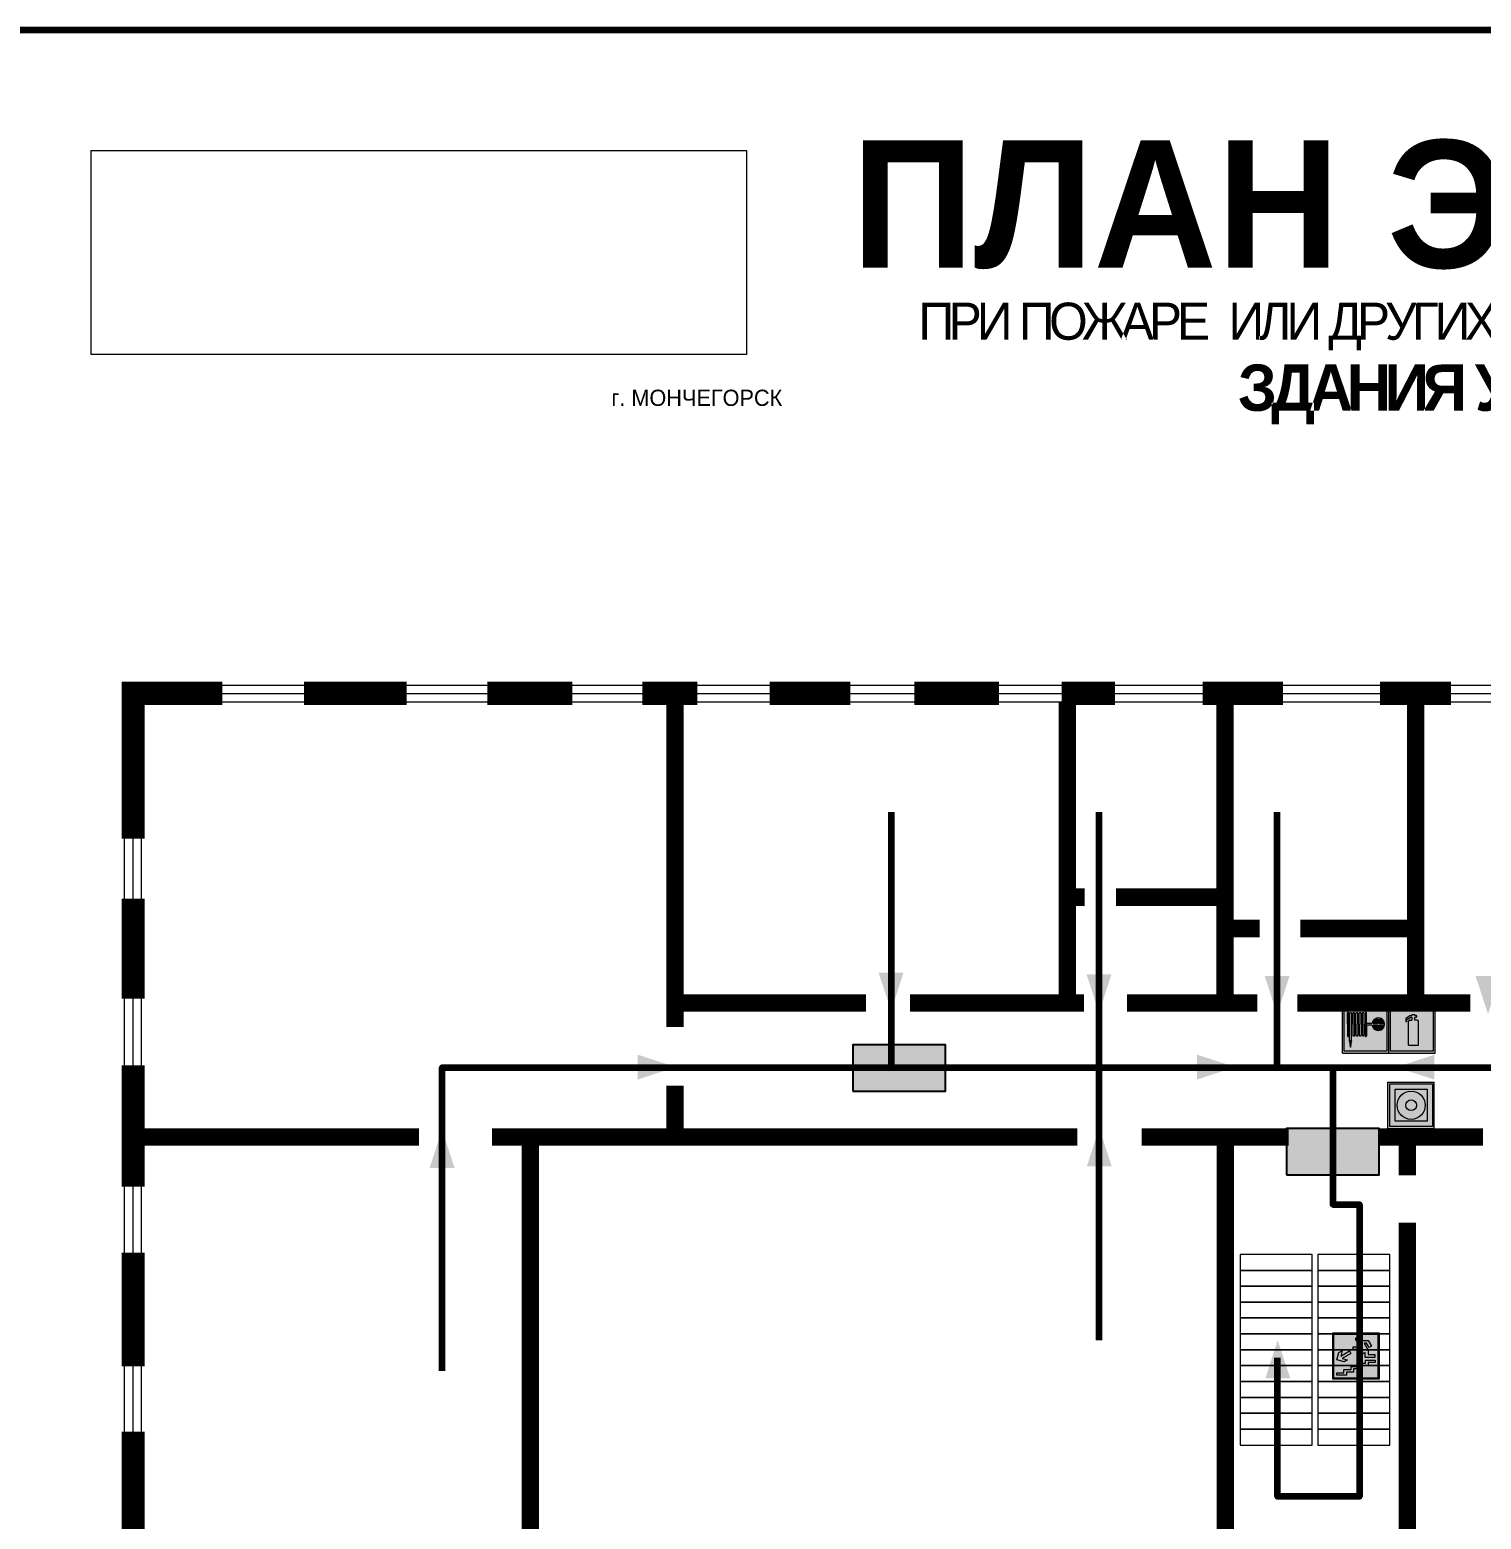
# Model space of a CAD drawing. Header units: millimetres. Extents: x 13810 to 67229, y 12374 to 21950.
# Drawn here: x 19435.1 to 19685.7, y 20009.4 to 20266.5 of the extents above; entities that cross this region are included whole.
import ezdxf

# ---------------------------------------------------------------- set-up
doc = ezdxf.new("R2010")
doc.units = ezdxf.units.MM
doc.layers.add('План_Штампы', color=7, linetype='Continuous')
doc.styles.add('обычный', font='arial.ttf')
picture_1 = doc.add_image_def('image1.jpg', size_in_pixel=(337, 105))

# ---------------------------------------------------------------- blocks, each defined once
blk = doc.blocks.new('A$C7B4425F7')
at = {"true_color": 0xffffff}
blk.add_hatch(color=7, dxfattribs=at).paths.add_polyline_path([(0, 0), (-16, 0), (-16, -8), (0, -8)])
h = blk.add_hatch(color=126)
h.paths.add_polyline_path([(-0.2, -0.2), (-15.8, -0.2), (-15.8, -7.8), (-0.2, -7.8)])
h.paths.add_polyline_path([(-11.76, -2.03), (-11.76, -3.66), (-11.17, -3.66, -0.568275), (-11.17, -6.18), (-12.58, -6.18), (-12.58, -2.03)], flags=16)
h.paths.add_polyline_path([(-13.33, -4.12, -0.495768), (-13.59, -6.18), (-15.03, -6.18), (-15.03, -2.03), (-13.59, -2.03, -0.487973)], flags=16)
h.paths.add_polyline_path([(-10.25, -2.03), (-9.48, -2.03), (-9.48, -6.18), (-10.25, -6.18)], flags=16)
h.paths.add_polyline_path([(-13.84, -3.69), (-14.24, -3.69), (-14.24, -3.03), (-13.9, -3.03, -0.692621)], flags=0)
h.paths.add_polyline_path([(-9.15, -2.03), (-8.4, -2.03), (-8.04, -3.07), (-7.68, -2.03), (-6.93, -2.03), (-7.64, -4.1), (-6.93, -6.18), (-7.68, -6.18), (-8.04, -5.14), (-8.4, -6.18), (-9.15, -6.18), (-8.44, -4.1)], flags=16)
h.paths.add_polyline_path([(-11.76, -4.46), (-11.42, -4.46, -0.692621), (-11.36, -5.12), (-11.76, -5.12)], flags=0)
h.paths.add_polyline_path([(-13.9, -5.2), (-14.24, -5.2), (-14.24, -4.55), (-13.84, -4.55, -0.708038)], flags=0)
edge = h.paths.add_edge_path(flags=16)
edge.add_ellipse((-5.51, -4.08), major_axis=(0, 2.05), ratio=0.586184, start_angle=0, end_angle=360)
edge = h.paths.add_edge_path(flags=0)
edge.add_ellipse((-5.51, -4.08), major_axis=(0, 1.14), ratio=0.454828, start_angle=0, end_angle=360)
h.paths.add_polyline_path([(-4.13, -4.96, 0.377264), (-3.48, -4.52, 0.0555), (-3.16, -2.03), (-1.66, -2.03), (-1.66, -4.96), (-0.96, -4.96), (-0.96, -7.01), (-1.75, -7.01), (-1.75, -6.18), (-3.3, -6.18), (-3.3, -7.02), (-4.13, -7.02)], flags=16)
h.paths.add_polyline_path([(-2.73, -2.91), (-2.28, -2.91), (-2.28, -4.96), (-3.05, -4.96, 0.079136)], flags=0)
at = {"color": 126}
blk.add_lwpolyline([(-16, -8), (0, -8), (0, 0), (-16, 0)], close=True, dxfattribs=at)
blk = doc.blocks.new('A$C32E8229D')
at = {"true_color": 0xffffff}
blk.add_hatch(color=7, dxfattribs=at).paths.add_polyline_path([(0, 0), (0, -8), (16, -8), (16, 0)])
h = blk.add_hatch(color=126)
h.paths.add_polyline_path([(0.2, -0.2), (15.8, -0.2), (15.8, -7.8), (0.2, -7.8)])
h.paths.add_polyline_path([(13.49, -2.05), (12.08, -2.05), (11.37, -2.63, 0.162397), (11.29, -2.84), (11.29, -3.63), (10.35, -3.63), (10.35, -4.05), (11.68, -4.05), (11.68, -3.48), (12.26, -4.28), (11.29, -5.1), (11.29, -6.78), (11.85, -6.78), (11.85, -5.44), (12.8, -4.64), (12.8, -5.94), (14.46, -5.94), (14.46, -5.39), (13.45, -5.39), (13.45, -3.97), (12.46, -2.59), (13.15, -2.59), (13.69, -3.34), (14.18, -3)], flags=16)
h.paths.add_polyline_path([(10.74, -1.82, 1), (11.8, -1.82, 1)], flags=16)
h.paths.add_polyline_path([(9.39, -3.59), (5.99, -3.59), (6.56, -3.03), (5.91, -3.03), (5.1, -3.83), (5.91, -4.64), (6.56, -4.64), (5.99, -4.09), (9.39, -4.09)], flags=16)
h.paths.add_polyline_path([(4.29, -1.08), (1.72, -1.08), (1.72, -6.6), (4.29, -6.6)], flags=16)
at = {"color": 126}
blk.add_lwpolyline([(16, -8), (0, -8), (0, 0), (16, 0)], close=True, dxfattribs=at)
blk = doc.blocks.new('вниз 3')
at = {"lineweight": 0, "true_color": 0xffffff}
h = blk.add_hatch(color=7, dxfattribs=at)
h.dxf.hatch_style = 1
h.paths.add_polyline_path([(40997.5, -4475.69), (40997.25, -4475.28), (40995.76, -4476.15), (40995.97, -4475.23), (40995.39, -4475.56), (40995.05, -4476.83), (40996.33, -4477.17), (40996.91, -4476.83), (40996, -4476.55)], flags=0)
h.paths.add_polyline_path([(40999.81, -4473.95), (41000.22, -4473.95), (41000.64, -4474.67), (41001.03, -4474.43), (41000.46, -4473.49), (41000.42, -4473.49), (40999.43, -4473.49), (40998.68, -4473.92), (40998.68, -4474.57), (40997.88, -4474.57), (40997.88, -4475), (40999.14, -4475), (40999.14, -4474.43), (40999.14, -4474.38), (40999.59, -4475.15), (40998.72, -4475.67), (40998.72, -4477.06), (40999.24, -4477.06), (40999.24, -4475.96), (40999.95, -4475.56), (40999.95, -4476.43), (41001.61, -4476.43), (41001.61, -4475.88), (41000.47, -4475.88), (41000.47, -4475.12)], flags=0)
h.paths.add_polyline_path([(40999.2, -4473.24, 1), (40998.35, -4473.24, 1)], flags=0)
h.paths.add_polyline_path([(41000.46, -4477.26), (41001.69, -4477.26), (41001.69, -4476.84), (41000.03, -4476.84), (41000.03, -4477.39), (40998.78, -4477.39), (40998.78, -4477.95), (40997.53, -4477.95), (40997.53, -4478.5), (40996.29, -4478.5), (40996.29, -4479.06), (40995.05, -4479.06), (40995.05, -4479.48), (40995.29, -4479.48), (40996.72, -4479.48), (40996.72, -4478.92), (40997.97, -4478.92), (40997.97, -4478.36), (40999.2, -4478.36), (40999.2, -4477.81), (41000.46, -4477.81)], flags=0)
h.paths.add_polyline_path([(41002.37, -4472.17), (40994.37, -4472.17), (40994.37, -4480.17), (41002.37, -4480.17)])
h.paths.add_polyline_path([(41002.16, -4479.96), (40994.57, -4479.96), (40994.57, -4472.37), (41002.16, -4472.37)], flags=16)
h.paths.add_polyline_path([(41001.61, -4475.88), (41001.61, -4476.43), (40999.95, -4476.43), (40999.95, -4475.56), (40999.24, -4475.96), (40999.24, -4477.06), (40998.72, -4477.06), (40998.72, -4475.67), (40999.59, -4475.15), (40999.14, -4474.38), (40999.14, -4474.43), (40999.14, -4475), (40997.88, -4475), (40997.88, -4474.57), (40998.68, -4474.57), (40998.68, -4473.92), (40999.43, -4473.49), (41000.42, -4473.49), (41000.46, -4473.49), (41001.03, -4474.43), (41000.64, -4474.67), (41000.22, -4473.95), (40999.81, -4473.95), (41000.47, -4475.12), (41000.47, -4475.88)], flags=0)
h.paths.add_polyline_path([(41001.69, -4476.84), (41001.69, -4477.26), (41000.46, -4477.26), (41000.46, -4477.81), (40999.2, -4477.81), (40999.2, -4478.36), (40997.97, -4478.36), (40997.97, -4478.92), (40996.72, -4478.92), (40996.72, -4479.48), (40995.05, -4479.48), (40995.05, -4479.06), (40996.29, -4479.06), (40996.29, -4478.5), (40997.53, -4478.5), (40997.53, -4477.95), (40998.78, -4477.95), (40998.78, -4477.39), (41000.03, -4477.39), (41000.03, -4476.84)], flags=0)
h.paths.add_polyline_path([(40998.35, -4473.24, -1), (40999.2, -4473.24, -1)], flags=0)
h.paths.add_polyline_path([(40997.5, -4475.69), (40996, -4476.55), (40996.91, -4476.83), (40996.33, -4477.17), (40995.05, -4476.83), (40995.39, -4475.56), (40995.97, -4475.23), (40995.76, -4476.15), (40997.25, -4475.28)], flags=0)
at = {"lineweight": 0}
h = blk.add_hatch(color=126, dxfattribs=at)
h.dxf.hatch_style = 1
h.paths.add_polyline_path([(41002.16, -4472.37), (40994.57, -4472.37), (40994.57, -4479.96), (41002.16, -4479.96)])
h.paths.add_polyline_path([(40995.97, -4475.23), (40995.76, -4476.15), (40997.25, -4475.28), (40997.5, -4475.69), (40996, -4476.55), (40996.91, -4476.83), (40996.33, -4477.17), (40995.05, -4476.83), (40995.39, -4475.56)], flags=16)
h.paths.add_polyline_path([(40997.88, -4474.57), (40998.68, -4474.57), (40998.68, -4473.92), (40999.43, -4473.49), (41000.42, -4473.49), (41000.46, -4473.49), (41001.03, -4474.43), (41000.64, -4474.67), (41000.22, -4473.95), (40999.81, -4473.95), (41000.47, -4475.12), (41000.47, -4475.88), (41001.61, -4475.88), (41001.61, -4476.43), (40999.95, -4476.43), (40999.95, -4475.56), (40999.24, -4475.96), (40999.24, -4477.06), (40998.72, -4477.06), (40998.72, -4475.67), (40999.59, -4475.15), (40999.14, -4474.38), (40999.14, -4474.43), (40999.14, -4475), (40997.88, -4475)], flags=16)
h.paths.add_polyline_path([(40998.35, -4473.24, -1), (40999.2, -4473.24, -1)], flags=16)
h.paths.add_polyline_path([(40997.53, -4477.95), (40998.78, -4477.95), (40998.78, -4477.39), (41000.03, -4477.39), (41000.03, -4476.84), (41001.69, -4476.84), (41001.69, -4477.26), (41000.46, -4477.26), (41000.46, -4477.81), (40999.2, -4477.81), (40999.2, -4478.36), (40997.97, -4478.36), (40997.97, -4478.92), (40996.72, -4478.92), (40996.72, -4479.48), (40995.05, -4479.48), (40995.05, -4479.06), (40996.29, -4479.06), (40996.29, -4478.5), (40997.53, -4478.5)], flags=16)
at = {"lineweight": 0, "true_color": 0xffffff}
h = blk.add_hatch(color=7, dxfattribs=at)
h.dxf.hatch_style = 1
h.paths.add_polyline_path([(40999.2, -4473.24, 1), (40998.35, -4473.24, 1)])
h.paths.add_polyline_path([(40999.81, -4473.95), (41000.22, -4473.95), (41000.64, -4474.67), (41001.03, -4474.43), (41000.46, -4473.49), (41000.42, -4473.49), (40999.43, -4473.49), (40998.68, -4473.92), (40998.68, -4474.57), (40997.88, -4474.57), (40997.88, -4475), (40999.14, -4475), (40999.14, -4474.43), (40999.14, -4474.38), (40999.59, -4475.15), (40998.72, -4475.67), (40998.72, -4477.06), (40999.24, -4477.06), (40999.24, -4475.96), (40999.95, -4475.56), (40999.95, -4476.43), (41001.61, -4476.43), (41001.61, -4475.88), (41000.47, -4475.88), (41000.47, -4475.12)])
h.paths.add_polyline_path([(40999.2, -4477.81), (41000.46, -4477.81), (41000.46, -4477.26), (41001.69, -4477.26), (41001.69, -4476.84), (41000.03, -4476.84), (41000.03, -4477.39), (40998.78, -4477.39), (40998.78, -4477.95), (40997.53, -4477.95), (40997.53, -4478.5), (40996.29, -4478.5), (40996.29, -4479.06), (40995.05, -4479.06), (40995.05, -4479.48), (40995.29, -4479.48), (40996.72, -4479.48), (40996.72, -4478.92), (40997.97, -4478.92), (40997.97, -4478.36), (40999.2, -4478.36)])
h.paths.add_polyline_path([(40997.5, -4475.69), (40997.25, -4475.28), (40995.76, -4476.15), (40995.97, -4475.23), (40995.39, -4475.56), (40995.05, -4476.83), (40996.33, -4477.17), (40996.91, -4476.83), (40996, -4476.55)])
at = {"color": 126, "lineweight": 0}
for points in [[(40994.37, -4472.17), (41002.37, -4472.17), (41002.37, -4480.17), (40994.37, -4480.17)], [(40994.57, -4472.37), (41002.16, -4472.37), (41002.16, -4479.96), (40994.57, -4479.96)]]:
    blk.add_lwpolyline(points, close=True, dxfattribs=at)
for points in [[(40995.05, -4476.83), (40995.39, -4475.56), (40995.97, -4475.23), (40995.76, -4476.15), (40997.25, -4475.28), (40997.5, -4475.69), (40996, -4476.55), (40996.91, -4476.83), (40996.33, -4477.17), (40995.05, -4476.83)], [(40999.14, -4474.43), (40999.14, -4475), (40997.88, -4475), (40997.88, -4474.57), (40998.68, -4474.57), (40998.68, -4473.92), (40999.43, -4473.49), (41000.42, -4473.49), (41000.46, -4473.49), (41001.03, -4474.43), (41000.64, -4474.67), (41000.22, -4473.95), (40999.81, -4473.95), (41000.47, -4475.12), (41000.47, -4475.88), (41001.61, -4475.88), (41001.61, -4476.43), (40999.95, -4476.43), (40999.95, -4475.56), (40999.24, -4475.96), (40999.24, -4477.06), (40998.72, -4477.06), (40998.72, -4475.67), (40999.59, -4475.15), (40999.14, -4474.38), (40999.14, -4474.43)], [(40995.29, -4479.48), (40995.05, -4479.48), (40995.05, -4479.06), (40996.29, -4479.06), (40996.29, -4478.5), (40997.53, -4478.5), (40997.53, -4477.95), (40998.78, -4477.95), (40998.78, -4477.39), (41000.03, -4477.39), (41000.03, -4476.84), (41001.69, -4476.84), (41001.69, -4477.26), (41000.46, -4477.26), (41000.46, -4477.81), (40999.2, -4477.81), (40999.2, -4478.36), (40997.97, -4478.36), (40997.97, -4478.92), (40996.72, -4478.92), (40996.72, -4479.48), (40995.05, -4479.48)]]:
    blk.add_lwpolyline(points, dxfattribs=at)
blk.add_circle((40998.77, -4473.24), 0.426, dxfattribs=at)
blk = doc.blocks.new('A$C37112FD5')
at = {"true_color": 0xf5f5ff}
h = blk.add_hatch(color=7, dxfattribs=at)
h.dxf.hatch_style = 1
h.paths.add_polyline_path([(12.8, -7.4), (0, -7.4), (0, -20.2), (12.8, -20.2)])
h.paths.add_polyline_path([(12.29, -7.91), (12.29, -19.69), (0.51, -19.69), (0.51, -7.91)], flags=16)
h.paths.add_polyline_path([(4.98, -9.04, -0.42597), (5.17, -9.22), (5.17, -12.25), (5.17, -15.29, -0.432244), (4.98, -15.47), (4.83, -15.47, -0.42597), (4.64, -15.29), (4.64, -12.25), (4.64, -9.22, -0.432244), (4.83, -9.04)], flags=0)
h.paths.add_polyline_path([(4.28, -9.22), (4.28, -12.25), (4.28, -15.29, -0.432244), (4.09, -15.47), (3.94, -15.47, -0.42597), (3.75, -15.29), (3.75, -12.25), (3.75, -9.22, -0.432244), (3.94, -9.04), (4.09, -9.04, -0.42597)], flags=0)
h.paths.add_polyline_path([(5.72, -9.04), (5.87, -9.04, -0.42597), (6.06, -9.22), (6.06, -12.25), (6.06, -15.29, -0.432244), (5.87, -15.47), (5.72, -15.47, -0.42597), (5.53, -15.29), (5.53, -12.25), (5.53, -9.22, -0.432244)], flags=0)
h.paths.add_polyline_path([(6.42, -8.9), (6.5, -8.9, -0.42597), (6.69, -9.08), (6.69, -12.03), (8.21, -12.03, -15.824349), (8.21, -12.47), (6.69, -12.47), (6.69, -15.42, -0.432244), (6.5, -15.6), (6.42, -15.6)], flags=0)
h.paths.add_polyline_path([(3.39, -9.22), (3.39, -12.25), (3.39, -15.29, -0.432244), (3.2, -15.47), (3.05, -15.47, -0.42597), (2.85, -15.29), (2.85, -12.25), (2.85, -9.22, -0.432244), (3.05, -9.04), (3.2, -9.04, -0.42597)], flags=0)
h.paths.add_polyline_path([(2.5, -9.22), (2.5, -16.71), (1.96, -16.71), (1.96, -9.22, -0.432244), (2.15, -9.04), (2.31, -9.04, -0.42597)], flags=0)
h.paths.add_polyline_path([(1.61, -8.9), (1.61, -15.6), (1.57, -15.6, -0.42597), (1.37, -15.42), (1.37, -12.03), (1.37, -9.09, -0.432244), (1.57, -8.9)], flags=0)
h.paths.add_polyline_path([(9.76, -10.81), (9.76, -12.03), (8.49, -12.03, -0.336371)], flags=0)
h.paths.add_polyline_path([(8.49, -12.47), (9.76, -12.47), (9.76, -13.7, -0.336371)], flags=0)
h.paths.add_polyline_path([(10.11, -10.81, -0.336371), (11.38, -12.03), (10.11, -12.03)], flags=0)
h.paths.add_polyline_path([(10.11, -12.47), (11.38, -12.47, -0.336371), (10.11, -13.7)], flags=0)
h.paths.add_polyline_path([(2.5, -16.84), (2.5, -17.05), (1.97, -17.05), (1.97, -16.84)], flags=0)
h.paths.add_polyline_path([(2.5, -17.24, -0.033778), (2.24, -18.6, -0.033778), (1.97, -17.24)], flags=0)
h = blk.add_hatch(color=242)
h.dxf.hatch_style = 1
h.paths.add_polyline_path([(12.29, -7.91), (0.51, -7.91), (0.51, -19.69), (12.29, -19.69)])
h.paths.add_polyline_path([(6.42, -15.6), (6.42, -8.9), (6.5, -8.9, -0.42597), (6.69, -9.08), (6.69, -12.03), (8.21, -12.03, -15.824349), (8.21, -12.47), (6.69, -12.47), (6.69, -15.42, -0.432244), (6.5, -15.6)], flags=16)
h.paths.add_polyline_path([(5.87, -15.47), (5.72, -15.47, -0.42597), (5.53, -15.29), (5.53, -12.25), (5.53, -9.22, -0.432244), (5.72, -9.04), (5.87, -9.04, -0.42597), (6.06, -9.22), (6.06, -12.25), (6.06, -15.29, -0.432244)], flags=16)
h.paths.add_polyline_path([(4.98, -15.47), (4.83, -15.47, -0.42597), (4.64, -15.29), (4.64, -12.25), (4.64, -9.22, -0.432244), (4.83, -9.04), (4.98, -9.04, -0.42597), (5.17, -9.22), (5.17, -12.25), (5.17, -15.29, -0.432244)], flags=16)
h.paths.add_polyline_path([(4.09, -15.47), (3.94, -15.47, -0.42597), (3.75, -15.29), (3.75, -12.25), (3.75, -9.22, -0.432244), (3.94, -9.04), (4.09, -9.04, -0.42597), (4.28, -9.22), (4.28, -12.25), (4.28, -15.29, -0.432244)], flags=16)
h.paths.add_polyline_path([(3.2, -15.47), (3.05, -15.47, -0.42597), (2.85, -15.29), (2.85, -12.25), (2.85, -9.22, -0.432244), (3.05, -9.04), (3.2, -9.04, -0.42597), (3.39, -9.22), (3.39, -12.25), (3.39, -15.29, -0.432244)], flags=16)
h.paths.add_polyline_path([(2.5, -17.05), (1.97, -17.05), (1.97, -16.84), (2.5, -16.84)], flags=16)
h.paths.add_polyline_path([(2.5, -17.24, -0.033778), (2.24, -18.6, -0.033778), (1.97, -17.24)], flags=16)
h.paths.add_polyline_path([(2.5, -16.71), (1.96, -16.71), (1.96, -9.22, -0.432244), (2.15, -9.04), (2.31, -9.04, -0.42597), (2.5, -9.22)], flags=16)
h.paths.add_polyline_path([(1.61, -15.6), (1.57, -15.6, -0.42597), (1.37, -15.42), (1.37, -12.03), (1.37, -9.09, -0.432244), (1.57, -8.9), (1.61, -8.9)], flags=16)
h.paths.add_polyline_path([(8.49, -12.47), (9.76, -12.47), (9.76, -13.7, -0.336371)], flags=0)
h.paths.add_polyline_path([(10.11, -13.7), (10.11, -12.47), (11.38, -12.47, -0.336371)], flags=0)
h.paths.add_polyline_path([(8.49, -12.03, -0.336371), (9.76, -10.81), (9.76, -12.03)], flags=0)
h.paths.add_polyline_path([(10.11, -12.03), (10.11, -10.81, -0.336371), (11.38, -12.03)], flags=0)
h = blk.add_hatch(color=7, dxfattribs=at)
h.dxf.hatch_style = 1
h.paths.add_polyline_path([(1.61, -8.9), (1.57, -8.9, 0.432244), (1.37, -9.09), (1.37, -12.03), (1.37, -15.42, 0.42597), (1.57, -15.6), (1.61, -15.6)])
h.paths.add_polyline_path([(2.5, -9.22, 0.42597), (2.31, -9.04), (2.15, -9.04, 0.432244), (1.96, -9.22), (1.96, -16.71), (2.5, -16.71)])
h.paths.add_polyline_path([(2.5, -16.84), (1.97, -16.84), (1.97, -17.05), (2.5, -17.05)])
h.paths.add_polyline_path([(2.5, -17.24), (1.97, -17.24, 0.033778), (2.24, -18.6, 0.033778)])
h.paths.add_polyline_path([(3.39, -12.25), (3.39, -9.22, 0.42597), (3.2, -9.04), (3.05, -9.04, 0.432244), (2.85, -9.22), (2.85, -12.25), (2.85, -15.29, 0.42597), (3.05, -15.47), (3.2, -15.47, 0.432244), (3.39, -15.29)])
h.paths.add_polyline_path([(4.28, -12.25), (4.28, -9.22, 0.42597), (4.09, -9.04), (3.94, -9.04, 0.432244), (3.75, -9.22), (3.75, -12.25), (3.75, -15.29, 0.42597), (3.94, -15.47), (4.09, -15.47, 0.432244), (4.28, -15.29)])
h.paths.add_polyline_path([(5.17, -12.25), (5.17, -9.22, 0.42597), (4.98, -9.04), (4.83, -9.04, 0.432244), (4.64, -9.22), (4.64, -12.25), (4.64, -15.29, 0.42597), (4.83, -15.47), (4.98, -15.47, 0.432244), (5.17, -15.29)])
h.paths.add_polyline_path([(6.06, -12.25), (6.06, -9.22, 0.42597), (5.87, -9.04), (5.72, -9.04, 0.432244), (5.53, -9.22), (5.53, -12.25), (5.53, -15.29, 0.42597), (5.72, -15.47), (5.87, -15.47, 0.432244), (6.06, -15.29)])
h.paths.add_polyline_path([(6.69, -12.47), (8.21, -12.47, 15.824349), (8.21, -12.03), (6.69, -12.03), (6.69, -9.08, 0.42597), (6.5, -8.9), (6.42, -8.9), (6.42, -15.6), (6.5, -15.6, 0.432244), (6.69, -15.42)])
h.paths.add_polyline_path([(8.49, -12.47), (9.76, -12.47), (9.76, -13.7, -0.336371)], flags=16)
h.paths.add_polyline_path([(8.49, -12.03, -0.336371), (9.76, -10.81), (9.76, -12.03)], flags=16)
h.paths.add_polyline_path([(10.11, -12.47), (11.38, -12.47, -0.336371), (10.11, -13.7)], flags=16)
h.paths.add_polyline_path([(10.11, -12.03), (10.11, -10.81, -0.336371), (11.38, -12.03)], flags=16)
h = blk.add_hatch(color=242)
h.dxf.hatch_style = 1
h.paths.add_polyline_path([(9.76, -10.81, 0.336371), (8.49, -12.03), (9.76, -12.03)])
h.paths.add_polyline_path([(10.11, -10.81), (10.11, -12.03), (11.38, -12.03, 0.336371)])
h.paths.add_polyline_path([(11.38, -12.47), (10.11, -12.47), (10.11, -13.7, 0.336371)])
h.paths.add_polyline_path([(9.76, -12.47), (8.49, -12.47, 0.336371), (9.76, -13.7)])
at = {"color": 242, "lineweight": 5}
for p, q in [((0, -20.2), (0, -7.4)), ((0, -7.4), (12.8, -7.4)), ((12.8, -20.2), (12.8, -7.4)), ((1.37, -12.03), (1.37, -9.08)), ((1.37, -12.03), (1.37, -15.42)), ((1.57, -8.9), (1.61, -8.9)), ((1.61, -8.9), (1.61, -15.6)), ((1.96, -16.71), (1.96, -9.22)), ((2.15, -9.04), (2.31, -9.04)), ((2.5, -16.71), (2.5, -9.22)), ((2.85, -12.25), (2.85, -9.22)), ((2.85, -12.25), (2.85, -15.29)), ((3.05, -9.04), (3.2, -9.04)), ((3.39, -12.25), (3.39, -9.22)), ((3.39, -12.25), (3.39, -15.29)), ((3.75, -12.25), (3.75, -9.22)), ((3.75, -12.25), (3.75, -15.29)), ((3.94, -9.04), (4.09, -9.04)), ((4.28, -12.25), (4.28, -9.22)), ((4.28, -12.25), (4.28, -15.29)), ((4.64, -12.25), (4.64, -9.22)), ((4.64, -12.25), (4.64, -15.29)), ((4.83, -9.04), (4.98, -9.04)), ((5.17, -12.25), (5.17, -9.22)), ((5.17, -12.25), (5.17, -15.29)), ((5.53, -12.25), (5.53, -9.22)), ((5.53, -12.25), (5.53, -15.29)), ((5.72, -9.04), (5.87, -9.04)), ((6.06, -12.25), (6.06, -9.22)), ((6.06, -12.25), (6.06, -15.29)), ((6.42, -8.9), (6.42, -15.6)), ((6.5, -8.9), (6.42, -8.9)), ((6.69, -12.03), (6.69, -9.08)), ((8.21, -12.03), (6.69, -12.03)), ((9.76, -12.03), (8.49, -12.03)), ((9.76, -10.81), (9.76, -12.03)), ((10.11, -10.81), (10.11, -12.03)), ((11.38, -12.03), (10.11, -12.03)), ((1.57, -15.6), (1.61, -15.6)), ((3.05, -15.47), (3.2, -15.47)), ((3.94, -15.47), (4.09, -15.47)), ((4.83, -15.47), (4.98, -15.47)), ((5.72, -15.47), (5.87, -15.47)), ((6.42, -15.6), (6.5, -15.6)), ((8.21, -12.47), (6.69, -12.47)), ((6.69, -12.47), (6.69, -15.42)), ((9.76, -12.47), (8.49, -12.47)), ((9.76, -12.47), (9.76, -13.7)), ((11.38, -12.47), (10.11, -12.47)), ((10.11, -12.47), (10.11, -13.7)), ((0, -20.2), (12.8, -20.2)), ((1.96, -16.71), (2.5, -16.71)), ((1.97, -16.84), (2.5, -16.84)), ((1.97, -17.05), (1.97, -16.84)), ((2.5, -17.05), (1.97, -17.05)), ((1.97, -17.24), (2.5, -17.24)), ((2.5, -16.84), (2.5, -17.05))]:
    blk.add_line(p, q, dxfattribs=at)
blk.add_lwpolyline([(0.51, -7.91), (12.29, -7.91), (12.29, -19.69), (0.51, -19.69)], close=True, dxfattribs=at)
for centre, radius, start, end in [((1.56, -9.09), 0.182, 87.1027, 180.6071), ((2.15, -9.22), 0.182, 87.1027, 180.6071), ((2.32, -9.22), 0.182, 359.3929, 92.8973), ((3.04, -9.22), 0.182, 87.1027, 180.6071), ((3.21, -9.22), 0.182, 359.3929, 92.8973), ((3.93, -9.22), 0.182, 87.1027, 180.6071), ((4.1, -9.22), 0.182, 359.3929, 92.8973), ((4.82, -9.22), 0.182, 87.1027, 180.6071), ((4.99, -9.22), 0.182, 359.3929, 92.8973), ((5.71, -9.22), 0.182, 87.1027, 180.6071), ((5.88, -9.22), 0.182, 359.3929, 92.8973), ((6.51, -9.09), 0.182, 359.3929, 92.8973), ((9.93, -12.25), 1.74, 187.2319, 172.7681), ((9.93, -12.25), 1.46, 96.9927, 171.3585), ((9.93, -12.25), 1.46, 8.6415, 83.0073), ((1.56, -15.42), 0.182, 179.3929, 272.8973), ((3.04, -15.29), 0.182, 179.3929, 272.8973), ((3.21, -15.29), 0.182, 267.1027, 0.6071), ((3.93, -15.29), 0.182, 179.3929, 272.8973), ((4.1, -15.29), 0.182, 267.1027, 0.6071), ((4.82, -15.29), 0.182, 179.3929, 272.8973), ((4.99, -15.29), 0.182, 267.1027, 0.6071), ((5.71, -15.29), 0.182, 179.3929, 272.8973), ((5.88, -15.29), 0.182, 267.1027, 0.6071), ((6.51, -15.42), 0.182, 267.1027, 0.6071), ((9.93, -12.25), 1.46, 188.6415, 263.0073), ((9.93, -12.25), 1.46, 276.9927, 351.3585), ((12.17, -15.98), 10.27, 187.041, 194.7793), ((-7.7, -15.98), 10.27, 345.2207, 352.959)]:
    blk.add_arc(centre, radius, start, end, dxfattribs=at)
blk = doc.blocks.new('A$C3AD82952')
at = {"true_color": 0xf5f5ff}
h = blk.add_hatch(color=7, dxfattribs=at)
h.dxf.hatch_style = 1
h.paths.add_polyline_path([(8.21, 8.73, 0.414214), (7.89, 9.05), (7.22, 9.05), (7.22, 9.92), (7.59, 9.92, 1), (7.57, 10.36), (7.22, 10.36), (7.22, 10.6), (6.43, 10.6), (6.43, 10.36), (6.01, 10.36), (4.74, 9.59), (4.74, 8.69), (4.98, 8.73), (4.98, 9.26), (6.12, 9.91), (6.43, 9.91), (6.43, 9.05), (5.76, 9.05, 0.414214), (5.44, 8.73), (5.44, 2.2), (8.21, 2.2)], flags=0)
h.paths.add_polyline_path([(12.8, 12.8), (0, 12.8), (0, 0), (12.8, 0)])
h.paths.add_polyline_path([(0.51, 12.29), (12.29, 12.29), (12.29, 0.51), (0.51, 0.51)], flags=16)
h.paths.add_polyline_path([(4.74, 9.59), (6.01, 10.36), (6.43, 10.36), (6.43, 10.6), (7.22, 10.6), (7.22, 10.36), (7.59, 10.36, -0.94586), (7.59, 9.92), (7.22, 9.92), (7.22, 9.05), (7.89, 9.05, -0.414214), (8.21, 8.73), (8.21, 2.2), (5.44, 2.2), (5.44, 8.73, -0.414214), (5.76, 9.05), (6.43, 9.05), (6.43, 9.91), (6.12, 9.91), (4.98, 9.26), (4.98, 8.73), (4.74, 8.69)], flags=0)
h = blk.add_hatch(color=242)
h.dxf.hatch_style = 1
h.paths.add_polyline_path([(12.29, 12.29), (0.51, 12.29), (0.51, 0.51), (12.29, 0.51)])
h.paths.add_polyline_path([(4.74, 8.69), (4.74, 9.59), (6.01, 10.36), (6.43, 10.36), (6.43, 10.6), (7.22, 10.6), (7.22, 10.36), (7.59, 10.36, -0.94586), (7.59, 9.92), (7.22, 9.92), (7.22, 9.05), (7.89, 9.05, -0.414214), (8.21, 8.73), (8.21, 2.2), (5.44, 2.2), (5.44, 8.73, -0.414214), (5.76, 9.05), (6.43, 9.05), (6.43, 9.91), (6.12, 9.91), (4.98, 9.26), (4.98, 8.73)], flags=16)
h = blk.add_hatch(color=7, dxfattribs=at)
h.dxf.hatch_style = 1
h.paths.add_polyline_path([(8.21, 8.73, 0.414214), (7.89, 9.05), (7.22, 9.05), (7.22, 9.92), (7.59, 9.92, 1), (7.57, 10.36), (7.22, 10.36), (7.22, 10.6), (6.43, 10.6), (6.43, 10.36), (6.01, 10.36), (4.74, 9.59), (4.74, 8.69), (4.98, 8.73), (4.98, 9.26), (6.12, 9.91), (6.43, 9.91), (6.43, 9.05), (5.76, 9.05, 0.414214), (5.44, 8.73), (5.44, 2.2), (8.21, 2.2)])
at = {"color": 242, "lineweight": 5}
for p, q in [((0, 0), (0, 12.8)), ((0, 12.8), (12.8, 12.8)), ((12.8, 0), (12.8, 12.8)), ((6.01, 10.36), (4.74, 9.59)), ((4.74, 9.59), (4.74, 8.69)), ((4.74, 8.69), (4.98, 8.73)), ((4.98, 9.26), (6.12, 9.91)), ((4.98, 8.73), (4.98, 9.26)), ((5.44, 2.2), (5.44, 8.73)), ((5.76, 9.05), (6.43, 9.05)), ((6.01, 10.36), (6.43, 10.36)), ((6.12, 9.91), (6.43, 9.91)), ((7.22, 10.6), (6.43, 10.6)), ((6.43, 10.6), (6.43, 10.36)), ((6.43, 9.91), (6.43, 9.05)), ((7.22, 10.36), (7.22, 10.6)), ((7.59, 10.36), (7.22, 10.36)), ((7.22, 9.05), (7.22, 9.92)), ((7.59, 9.92), (7.22, 9.92)), ((7.89, 9.05), (7.22, 9.05)), ((8.21, 2.2), (8.21, 8.73)), ((0, 0), (12.8, 0)), ((5.44, 2.2), (8.21, 2.2))]:
    blk.add_line(p, q, dxfattribs=at)
blk.add_lwpolyline([(0.51, 12.29), (12.29, 12.29), (12.29, 0.51), (0.51, 0.51)], close=True, dxfattribs=at)
for centre, radius, start, end in [((5.76, 8.73), 0.32, 90, 180), ((7.58, 10.14), 0.223, 273.1875, 86.8125), ((7.89, 8.73), 0.32, 0, 90)]:
    blk.add_arc(centre, radius, start, end, dxfattribs=at)
blk = doc.blocks.new('A$C54414219')
at = {"true_color": 0xffffff}
h = blk.add_hatch(color=7, dxfattribs=at)
h.paths.add_polyline_path([(2.39, -9.45), (2.39, -18.3), (11.23, -18.3), (11.23, -9.45)], flags=0)
h.paths.add_polyline_path([(10.71, -13.87, -1), (2.92, -13.87, -1)], flags=0)
h.paths.add_polyline_path([(8.3, -13.87, -1), (5.33, -13.87, -1)], flags=0)
h.paths.add_polyline_path([(0.41, -7.47), (0.41, -20.27), (13.21, -20.27), (13.21, -7.47)])
h.paths.add_polyline_path([(0.92, -19.77), (12.71, -19.77), (12.71, -7.98), (0.92, -7.98)], flags=16)
h.paths.add_polyline_path([(11.23, -9.45), (11.23, -18.3), (2.39, -18.3), (2.39, -9.45)], flags=0)
at = {"lineweight": 5}
h = blk.add_hatch(color=242, dxfattribs=at)
h.paths.add_polyline_path([(12.71, -7.98), (0.92, -7.98), (0.92, -19.77), (12.71, -19.77)])
h.paths.add_polyline_path([(11.23, -18.3), (2.39, -18.3), (2.39, -9.45), (11.23, -9.45)], flags=16)
h.paths.add_polyline_path([(10.71, -13.87, -1), (2.92, -13.87, -1)], flags=0)
h.paths.add_polyline_path([(8.3, -13.87, -1), (5.33, -13.87, -1)], flags=0)
at = {"true_color": 0xffffff}
h = blk.add_hatch(color=7, dxfattribs=at)
h.paths.add_polyline_path([(2.39, -9.45), (2.39, -18.3), (11.23, -18.3), (11.23, -9.45)])
h.paths.add_polyline_path([(10.71, -13.87, -1), (2.92, -13.87, -1)], flags=16)
h.paths.add_polyline_path([(8.3, -13.87, -1), (5.33, -13.87, -1)], flags=0)
at = {"lineweight": 5}
h = blk.add_hatch(color=242, dxfattribs=at)
h.paths.add_polyline_path([(2.92, -13.87, 1), (10.71, -13.87, 1)])
h.paths.add_polyline_path([(8.3, -13.87, -1), (5.33, -13.87, -1)], flags=16)
at = {"color": 242, "lineweight": 5}
for p, q in [((0.41, -20.27), (0.41, -7.47)), ((0.41, -7.47), (13.21, -7.47)), ((0.41, -7.47), (13.21, -7.47)), ((13.21, -20.27), (13.21, -7.47)), ((0.41, -20.27), (13.21, -20.27))]:
    blk.add_line(p, q, dxfattribs=at)
for points in [[(0.92, -7.98), (12.71, -7.98), (12.71, -19.77), (0.92, -19.77)], [(2.39, -9.45), (11.23, -9.45), (11.23, -18.3), (2.39, -18.3)]]:
    blk.add_lwpolyline(points, close=True, dxfattribs=at)
for radius in [3.89, 1.49]:
    blk.add_circle((6.81, -13.87), radius, dxfattribs=at)

msp = doc.modelspace()

# ---------------------------------------------------------------- linework, layer by layer
at = {"color": 2, "lineweight": 100}
msp.add_lwpolyline([(19420.36, 20266.52), (20020.36, 20266.52), (20020.36, 19871.52), (19420.36, 19871.52)], close=True, dxfattribs=at)
at = {"lineweight": 100}
for points, const_width in [([(19468.36, 20151.98), (19452.93, 20151.98), (19452.93, 20126.9)], 4), ([(19482.45, 20151.98), (19500.16, 20151.98)], 4), ([(19514.09, 20151.98), (19528.79, 20151.98)], 4), ([(19540.84, 20151.98), (19550.33, 20151.98)], 4), ([(19562.82, 20151.98), (19576.74, 20151.98)], 4), ([(19587.82, 20151.98), (19602.44, 20151.98)], 4), ([(19613.28, 20151.98), (19622.48, 20151.98)], 4), ([(19637.57, 20151.98), (19651.48, 20151.98)], 4), ([(19668.22, 20151.98), (19680.48, 20151.98)], 4), ([(19452.93, 20116.55), (19452.93, 20099.29)], 4), ([(19452.93, 20087.79), (19452.93, 20066.85)], 4), ([(19452.59, 20075.39), (19502.31, 20075.39)], 3), ([(19615.93, 20075.39), (19514.91, 20075.39)], 3), ([(19521.54, 20074.45), (19521.54, 20001.72)], 3), ([(19641.49, 20001.75), (19641.49, 20075.39), (19627.05, 20075.39)], 3), ([(19641.49, 20075.39), (19652.43, 20075.39)], 3), ([(19667.91, 20075.39), (19686.02, 20075.39)], 3), ([(19672.92, 20075.39), (19672.92, 20068.79)], 3), ([(19672.92, 20060.61), (19672.92, 20001.75)], 3), ([(19452.93, 20055.44), (19452.93, 20035.84)], 4), ([(19452.93, 20024.54), (19452.93, 20001.72), (19467.49, 20001.72)], 4)]:
    msp.add_lwpolyline(points, dxfattribs=dict(at, const_width=const_width))
at = {"lineweight": 0}
for points in [[(19463.17, 20153.43), (19982.99, 20153.43)], [(19462.81, 20150.5), (19982.63, 20150.5)], [(19463.26, 20151.95), (19983.09, 20151.95)], [(19451.45, 20023.99), (19451.45, 20133.05)], [(19452.93, 20024.54), (19452.93, 20133.6)], [(19454.37, 20024.11), (19454.37, 20133.17)]]:
    msp.add_lwpolyline(points, dxfattribs=at)
at = {"lineweight": 0, "const_width": 3}
for points in [[(19641.47, 20098.52), (19641.47, 20150.74)], [(19674.35, 20098.52), (19674.35, 20151.02)], [(19546.47, 20094.42), (19546.47, 20150.6)], [(19614.25, 20098.52), (19614.25, 20150.37)], [(19614.25, 20116.81), (19617.2, 20116.81)], [(19622.62, 20116.81), (19641.47, 20116.81)], [(19641.47, 20111.4), (19647.45, 20111.4)], [(19654.44, 20111.4), (19674.35, 20111.4)], [(19546.47, 20098.52), (19579.45, 20098.52)], [(19587.05, 20098.52), (19617.1, 20098.52)], [(19624.53, 20098.52), (19647.01, 20098.52)], [(19653.92, 20098.52), (19683.83, 20098.52)], [(19546.47, 20075.39), (19546.47, 20084.25)]]:
    msp.add_lwpolyline(points, dxfattribs=at)
at = {"color": 126, "lineweight": 100, "true_color": 0x008754}
for points in [[(19583.85, 20087.43), (19583.85, 20131.5)], [(19619.74, 20040.34), (19619.74, 20131.5)], [(19650.44, 20087.43), (19650.44, 20131.5)], [(19506.28, 20035.07), (19506.28, 20087.43), (19769.09, 20087.43), (19769.09, 20040.34)], [(19660.08, 20087.43), (19660.08, 20063.74), (19664.68, 20063.74), (19664.68, 20013.39), (19650.49, 20013.39), (19650.49, 20037.31)]]:
    msp.add_lwpolyline(points, dxfattribs=at)
at = {"lineweight": 0}
for points in [[(19644.07, 20052.4), (19656.51, 20052.4), (19656.51, 20055.15), (19644.07, 20055.15)], [(19657.46, 20052.4), (19669.91, 20052.4), (19669.91, 20055.15), (19657.46, 20055.15)], [(19644.07, 20049.66), (19656.51, 20049.66), (19656.51, 20052.4), (19644.07, 20052.4)], [(19657.46, 20049.66), (19669.91, 20049.66), (19669.91, 20052.4), (19657.46, 20052.4)], [(19644.07, 20046.92), (19656.51, 20046.92), (19656.51, 20049.66), (19644.07, 20049.66)], [(19657.46, 20046.92), (19669.91, 20046.92), (19669.91, 20049.66), (19657.46, 20049.66)], [(19644.07, 20044.18), (19656.51, 20044.18), (19656.51, 20046.92), (19644.07, 20046.92)], [(19644.07, 20044.18), (19656.51, 20044.18), (19656.51, 20046.92), (19644.07, 20046.92)], [(19657.46, 20044.18), (19669.91, 20044.18), (19669.91, 20046.92), (19657.46, 20046.92)], [(19657.46, 20044.18), (19669.91, 20044.18), (19669.91, 20046.92), (19657.46, 20046.92)], [(19644.07, 20041.44), (19656.51, 20041.44), (19656.51, 20044.18), (19644.07, 20044.18)], [(19657.46, 20041.44), (19669.91, 20041.44), (19669.91, 20044.18), (19657.46, 20044.18)], [(19644.07, 20038.7), (19656.51, 20038.7), (19656.51, 20041.44), (19644.07, 20041.44)], [(19657.46, 20038.7), (19669.91, 20038.7), (19669.91, 20041.44), (19657.46, 20041.44)], [(19644.07, 20035.96), (19656.51, 20035.96), (19656.51, 20038.7), (19644.07, 20038.7)], [(19657.46, 20035.96), (19669.91, 20035.96), (19669.91, 20038.7), (19657.46, 20038.7)], [(19644.07, 20033.22), (19656.51, 20033.22), (19656.51, 20035.96), (19644.07, 20035.96)], [(19657.46, 20033.22), (19669.91, 20033.22), (19669.91, 20035.96), (19657.46, 20035.96)], [(19644.07, 20030.47), (19656.51, 20030.47), (19656.51, 20033.22), (19644.07, 20033.22)], [(19657.46, 20030.47), (19669.91, 20030.47), (19669.91, 20033.22), (19657.46, 20033.22)], [(19644.07, 20027.73), (19656.51, 20027.73), (19656.51, 20030.47), (19644.07, 20030.47)], [(19657.46, 20027.73), (19669.91, 20027.73), (19669.91, 20030.47), (19657.46, 20030.47)], [(19644.07, 20024.99), (19656.51, 20024.99), (19656.51, 20027.73), (19644.07, 20027.73)], [(19657.46, 20024.99), (19669.91, 20024.99), (19669.91, 20027.73), (19657.46, 20027.73)], [(19644.07, 20022.25), (19656.51, 20022.25), (19656.51, 20024.99), (19644.07, 20024.99)], [(19657.46, 20022.25), (19669.91, 20022.25), (19669.91, 20024.99), (19657.46, 20024.99)]]:
    msp.add_lwpolyline(points, close=True, dxfattribs=at)
at = {"layer": 'План_Штампы', "color": 126, "true_color": 0x008754}
for points in [[(19581.64, 20103.78), (19585.94, 20103.76), (19583.81, 20097.18)], [(19617.55, 20103.49), (19621.85, 20103.48), (19619.72, 20096.89)], [(19648.3, 20103.21), (19652.59, 20103.2), (19650.46, 20096.61)], [(19684.71, 20103.22), (19689, 20103.21), (19686.87, 20096.63)], [(19540.05, 20085.33), (19540.06, 20089.62), (19546.64, 20087.49)], [(19636.63, 20085.33), (19636.64, 20089.62), (19643.23, 20087.49)], [(19677.61, 20089.62), (19677.6, 20085.33), (19671.01, 20087.45)], [(19508.44, 20070.08), (19504.14, 20070.09), (19506.27, 20076.68)], [(19621.9, 20070.36), (19617.61, 20070.37), (19619.74, 20076.95)], [(19652.72, 20033.76), (19648.43, 20033.77), (19650.55, 20040.35)]]:
    msp.add_solid(points, dxfattribs=at)

# ---------------------------------------------------------------- block references
for name, p, xscale, yscale, zscale in [('A$C37112FD5', (19661.72, 20102.53), 0.6249984004534781, 0.6249984004534781, 0.6249984004534781), ('A$C3AD82952', (19669.72, 20089.9), 0.625, 0.625, 0.625), ('A$C54414219', (19669.34, 20089.56), 0.625, 0.625, 0.625)]:
    msp.add_blockref(name, p, dxfattribs=dict(xscale=xscale, yscale=yscale, zscale=zscale))
at = {"color": 126, "true_color": 0x008754}
msp.add_blockref('вниз 3', (-21334.31, 24513.76), dxfattribs=at)
at = {"layer": 'План_Штампы', "color": 126, "true_color": 0x008754, "xscale": -1}
msp.add_blockref('A$C32E8229D', (19593.22, 20091.3), dxfattribs=at)
at = {"layer": 'План_Штампы'}
msp.add_blockref('A$C7B4425F7', (19668.08, 20076.89), dxfattribs=at)

# ---------------------------------------------------------------- texts
at = {"lineweight": 0, "style": 'обычный'}
for s, insert, char_height, width, attachment_point in [('{\\fProxima Nova Rg|b1|i0|c204|p2;ПЛАН ЭВАКУАЦИИ}', (19577, 20247.45), 22, 493.8901, 1), ('\\pi-8.4,l8.4,t8.4;{\\fProxima Nova Rg|b0|i0|c204|p2;г. МОНЧЕГОРСК\\H1.1997x; }', (19550.26, 20202.98), 2.8, 126.6484, 5)]:
    msp.add_mtext(s, dxfattribs=dict(at, insert=insert, char_height=char_height, width=width, attachment_point=attachment_point))
at = {"color": 0, "lineweight": 0, "insert": (19726, 20214.03), "char_height": 8, "width": 449.2158, "attachment_point": 5, "style": 'обычный'}
msp.add_mtext('{\\fArial Black|b1|i0|c204|p34;\\H2x;\\T0.85;  \\fArial Narrow|b0|i0|c204|p34;\\H0.8x;\\W0.9;\\P\\fProxima Nova Rg|b0|i0|c204|p2;\\H0.5x;\\W1;\\C256;ПРИ ПОЖАРЕ  ИЛИ ДРУГИХ ЧРЕЗВЫЧАЙНЫХ СИТУАЦИЯХ  ИЗ ПОМЕЩЕНИЙ \\fProxima Nova Rg|b1|i0|c204|p2;\\H1.25x;\\PЗДАНИЯ УПРАВЛЕНИЯ \\fProxima Nova Rg|b1|i0|c0|p2; \\fProxima Nova Rg|b1|i0|c204|p2;КОРПУС №4   \\fProxima Nova Rg|b1|i0|c0|p2;\\P\\fProxima Nova Rg|b1|i0|c204|p2;ЭТАЖ 4}', dxfattribs=at)

# ---------------------------------------------------------------- pictures from other files: only their frames are drawn
at = {"color": 7, "lineweight": 0, "true_color": 0xf5f5ff}
image = msp.add_image(picture_1, insert=(19445.72, 20210.46), size_in_units=(113.11, 35.24), dxfattribs=at)
image.dxf.flags = 7

doc.saveas('drawing.dxf')
